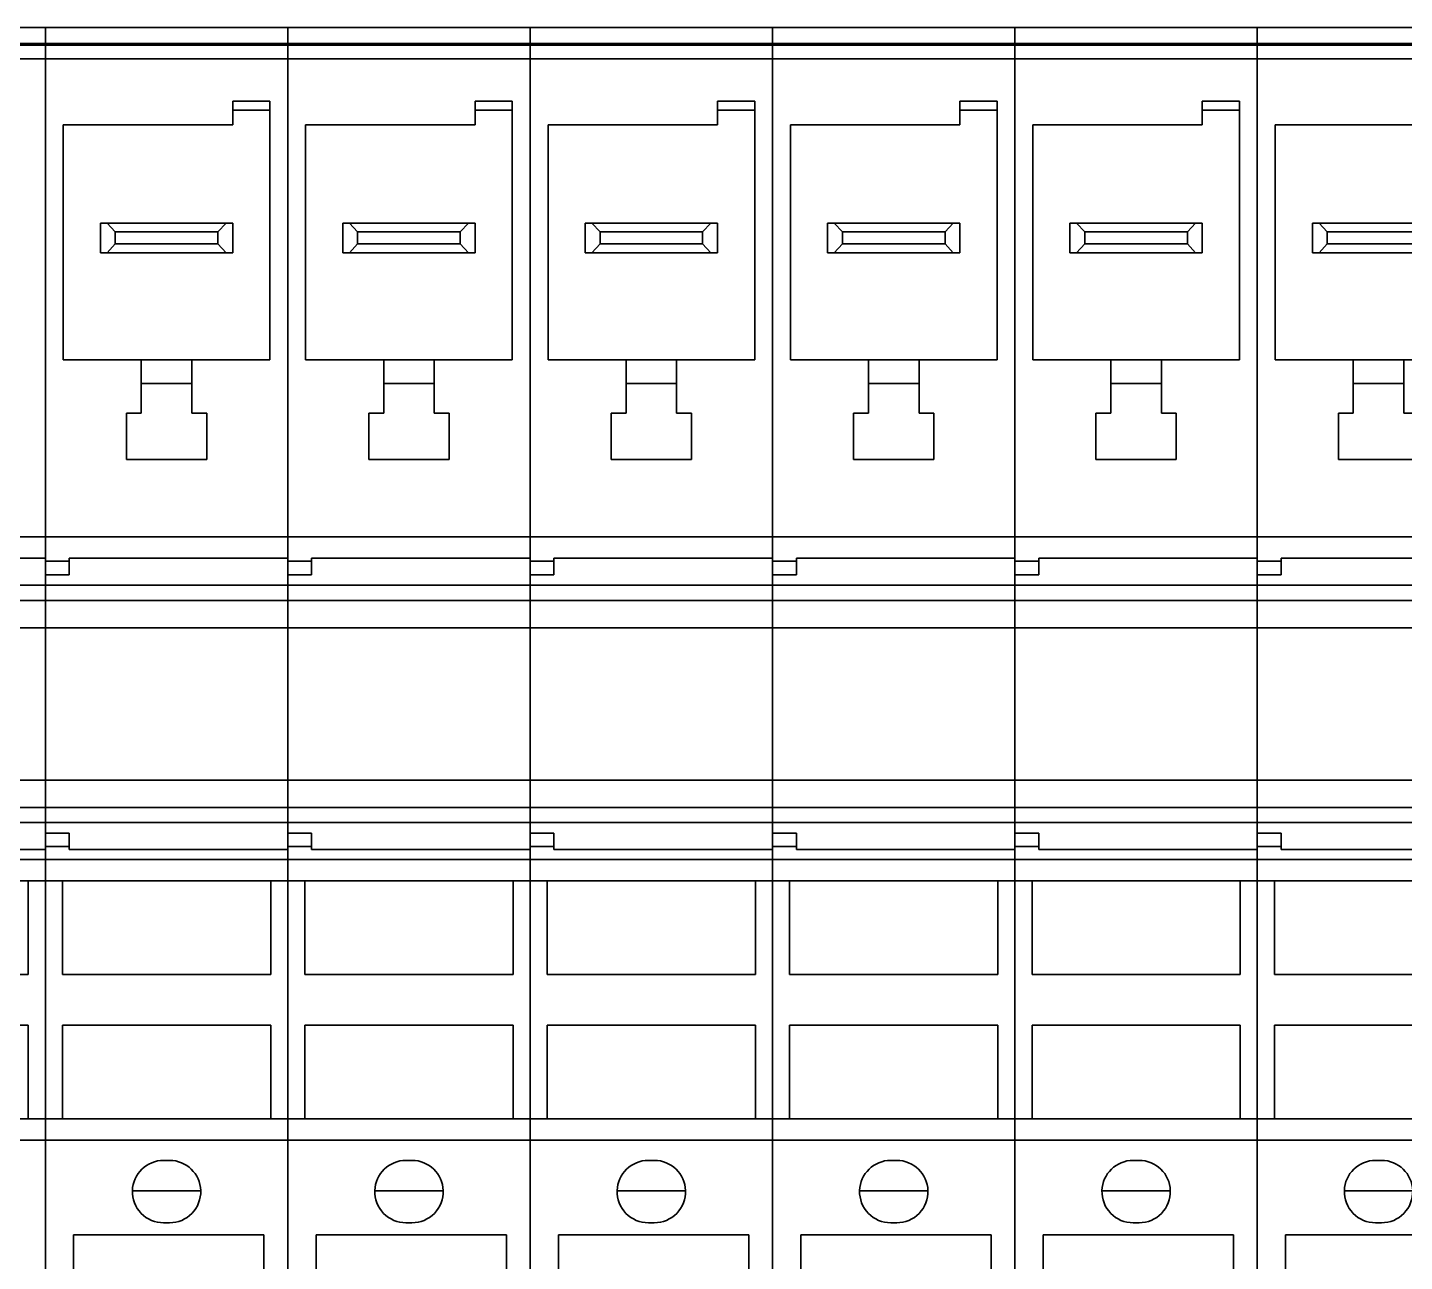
# Model space of a CAD drawing. Header units: millimetres. Extents: x 7 to 587, y 2 to 418.
# Drawn here: x 402.6 to 448.9, y 226.5 to 268 of the extents above; entities that cross this region are included whole.
import ezdxf

# ---------------------------------------------------------------- set-up
doc = ezdxf.new("R2010")
doc.units = ezdxf.units.MM
doc.layers.add('GR1_01', color=7, linetype='Continuous')

# ---------------------------------------------------------------- blocks, each defined once
blk = doc.blocks.new('BLKF126')
at = {"layer": 'GR1_01', "color": 3, "linetype": 'Continuous', "lineweight": 35}
for p, q in [((443.95, 267.458), (443.95, 268)), ((443.95, 268), (452.1, 268)), ((443.95, 267.455), (443.95, 267.458)), ((443.95, 267.458), (452.1, 267.458)), ((443.95, 267.455), (452.1, 267.455)), ((443.95, 267.447), (443.95, 267.455)), ((443.95, 267.405), (443.95, 267.447)), ((443.95, 266.948), (443.95, 267.405)), ((443.95, 267.405), (452.1, 267.405)), ((443.95, 266.125), (443.95, 266.948)), ((443.95, 266.948), (452.1, 266.948)), ((443.95, 265.864), (443.95, 266.125)), ((443.95, 265.864), (443.95, 257.5)), ((450.25, 264.725), (444.55, 264.725)), ((444.55, 264.725), (444.55, 256.825)), ((445.8, 261.425), (446.025, 261.425)), ((445.8, 260.425), (445.8, 261.425)), ((446.025, 261.425), (450.025, 261.425)), ((446.025, 261.425), (446.3, 261.125)), ((446.3, 260.725), (446.3, 261.125)), ((449.75, 261.125), (446.3, 261.125)), ((446.3, 260.725), (446.025, 260.425)), ((449.75, 260.725), (446.3, 260.725)), ((446.025, 260.425), (445.8, 260.425)), ((446.025, 260.425), (450.025, 260.425)), ((443.95, 257.5), (443.95, 256.2)), ((447.175, 256.825), (444.55, 256.825)), ((447.175, 256.025), (447.175, 256.825)), ((448.875, 256.825), (447.175, 256.825)), ((448.875, 256.025), (448.875, 256.825)), ((451.5, 256.825), (448.875, 256.825)), ((443.95, 256.2), (443.95, 250.875)), ((447.175, 256.025), (448.875, 256.025)), ((447.175, 255.025), (447.175, 256.025)), ((448.875, 255.025), (448.875, 256.025)), ((447.175, 255.025), (446.675, 255.025)), ((446.675, 255.025), (446.675, 253.475)), ((449.375, 255.025), (448.875, 255.025)), ((446.675, 253.475), (449.375, 253.475)), ((443.95, 250.049), (443.95, 250.875)), ((452.1, 250.875), (443.95, 250.875)), ((443.95, 250.049), (444.75, 250.049)), ((443.95, 249.593), (443.95, 250.049)), ((444.75, 250.15), (444.75, 250.049)), ((444.75, 250.15), (452.1, 250.15)), ((444.75, 250.049), (444.75, 249.593)), ((443.95, 249.24), (443.95, 249.593)), ((443.95, 249.593), (444.75, 249.593)), ((443.95, 248.728), (443.95, 249.24)), ((452.1, 249.24), (443.95, 249.24)), ((443.95, 248.728), (443.95, 247.816)), ((443.95, 248.728), (452.1, 248.728)), ((443.95, 247.816), (443.95, 242.684)), ((443.95, 247.816), (452.1, 247.816)), ((443.95, 242.684), (443.95, 242.075)), ((443.95, 242.684), (452.1, 242.684)), ((443.95, 242.075), (443.95, 241.772)), ((443.95, 241.772), (443.95, 241.26)), ((443.95, 241.772), (452.1, 241.772)), ((443.95, 241.26), (443.95, 240.907)), ((443.95, 241.26), (452.1, 241.26)), ((443.95, 240.907), (444.75, 240.907)), ((443.95, 240.907), (443.95, 240.451)), ((444.75, 240.907), (444.75, 240.451)), ((444.75, 240.451), (443.95, 240.451)), ((443.95, 240.018), (443.95, 240.451)), ((444.75, 240.451), (444.75, 240.35)), ((452.1, 240.35), (444.75, 240.35)), ((443.95, 240.018), (452.1, 240.018)), ((443.95, 240.018), (443.95, 239.3)), ((444.525, 239.3), (443.95, 239.3)), ((443.95, 239.3), (443.95, 231.3)), ((451.525, 239.3), (444.525, 239.3)), ((444.525, 239.3), (444.525, 236.15)), ((451.525, 236.15), (444.525, 236.15)), ((451.525, 234.45), (444.525, 234.45)), ((444.525, 234.45), (444.525, 231.3)), ((444.525, 231.3), (443.95, 231.3)), ((443.95, 230.582), (443.95, 231.3)), ((451.525, 231.3), (444.525, 231.3)), ((452.1, 230.582), (443.95, 230.582)), ((443.95, 225.952), (443.95, 230.582)), ((447.925, 229.9), (448.125, 229.9)), ((446.875, 228.881), (449.175, 228.881)), ((448.125, 227.8), (447.925, 227.8)), ((444.9, 227.4), (451.3, 227.4)), ((444.9, 225.2), (444.9, 227.4))]:
    blk.add_line(p, q, dxfattribs=at)
for centre, start, end in [((447.925, 228.85), 90, 178.284), ((448.125, 228.85), 1.716, 90), ((447.925, 228.85), 178.284, 270), ((448.125, 228.85), 270, 1.716)]:
    blk.add_arc(centre, 1.05, start, end, dxfattribs=at)
blk = doc.blocks.new('BLKF127')
at = {"layer": 'GR1_01', "color": 3, "linetype": 'Continuous', "lineweight": 35}
for p, q in [((435.8, 267.458), (435.8, 268)), ((435.8, 268), (443.95, 268)), ((443.95, 268), (443.95, 267.458)), ((435.8, 267.455), (435.8, 267.458)), ((435.8, 267.458), (443.95, 267.458)), ((435.8, 267.455), (443.95, 267.455)), ((435.8, 267.447), (435.8, 267.455)), ((435.8, 267.405), (435.8, 267.447)), ((435.8, 266.948), (435.8, 267.405)), ((435.8, 267.405), (443.95, 267.405)), ((443.95, 267.458), (443.95, 267.455)), ((443.95, 267.455), (443.95, 267.405)), ((443.95, 267.405), (443.95, 266.948)), ((435.8, 266.125), (435.8, 266.948)), ((435.8, 266.948), (443.95, 266.948)), ((443.95, 266.948), (443.95, 250.875)), ((435.8, 265.864), (435.8, 266.125)), ((435.8, 265.864), (435.8, 257.5)), ((443.35, 265.525), (442.1, 265.525)), ((442.1, 265.525), (442.1, 265.225)), ((443.35, 265.525), (443.35, 265.225)), ((443.35, 265.225), (442.1, 265.225)), ((442.1, 265.225), (442.1, 264.725)), ((443.35, 265.225), (443.35, 256.825)), ((442.1, 264.725), (436.4, 264.725)), ((436.4, 264.725), (436.4, 256.825)), ((437.65, 261.425), (437.875, 261.425)), ((437.65, 260.425), (437.65, 261.425)), ((437.875, 261.425), (441.875, 261.425)), ((437.875, 261.425), (438.15, 261.125)), ((438.15, 260.725), (438.15, 261.125)), ((441.6, 261.125), (438.15, 261.125)), ((441.875, 261.425), (441.6, 261.125)), ((441.6, 260.725), (441.6, 261.125)), ((441.875, 261.425), (442.1, 261.425)), ((442.1, 260.425), (442.1, 261.425)), ((438.15, 260.725), (437.875, 260.425)), ((441.6, 260.725), (438.15, 260.725)), ((441.6, 260.725), (441.875, 260.425)), ((437.875, 260.425), (437.65, 260.425)), ((437.875, 260.425), (441.875, 260.425)), ((441.875, 260.425), (442.1, 260.425)), ((435.8, 257.5), (435.8, 256.2)), ((439.025, 256.825), (436.4, 256.825)), ((439.025, 256.025), (439.025, 256.825)), ((440.725, 256.825), (439.025, 256.825)), ((440.725, 256.025), (440.725, 256.825)), ((443.35, 256.825), (440.725, 256.825)), ((435.8, 256.2), (435.8, 250.875)), ((439.025, 256.025), (440.725, 256.025)), ((439.025, 255.025), (439.025, 256.025)), ((440.725, 255.025), (440.725, 256.025)), ((439.025, 255.025), (438.525, 255.025)), ((438.525, 255.025), (438.525, 253.475)), ((441.225, 255.025), (440.725, 255.025)), ((441.225, 255.025), (441.225, 253.475)), ((438.525, 253.475), (441.225, 253.475)), ((435.8, 250.049), (435.8, 250.875)), ((443.95, 250.875), (435.8, 250.875)), ((443.95, 250.875), (443.95, 250.15)), ((435.8, 250.049), (436.6, 250.049)), ((435.8, 249.593), (435.8, 250.049)), ((436.6, 250.15), (436.6, 250.049)), ((436.6, 250.15), (443.95, 250.15)), ((436.6, 250.049), (436.6, 249.593)), ((443.95, 250.15), (443.95, 249.24)), ((435.8, 249.24), (435.8, 249.593)), ((435.8, 249.593), (436.6, 249.593)), ((435.8, 248.728), (435.8, 249.24)), ((443.95, 249.24), (435.8, 249.24)), ((443.95, 248.728), (443.95, 249.24)), ((435.8, 248.728), (435.8, 247.816)), ((435.8, 248.728), (443.95, 248.728)), ((443.95, 248.728), (443.95, 247.816)), ((435.8, 247.816), (435.8, 242.684)), ((435.8, 247.816), (443.95, 247.816)), ((443.95, 247.816), (443.95, 242.684)), ((435.8, 242.684), (435.8, 242.075)), ((435.8, 242.684), (443.95, 242.684)), ((443.95, 242.684), (443.95, 241.772)), ((435.8, 242.075), (435.8, 241.772)), ((435.8, 241.772), (435.8, 241.26)), ((435.8, 241.772), (443.95, 241.772)), ((443.95, 241.772), (443.95, 241.26)), ((435.8, 241.26), (435.8, 240.907)), ((435.8, 241.26), (443.95, 241.26)), ((443.95, 241.26), (443.95, 240.35)), ((435.8, 240.907), (436.6, 240.907)), ((435.8, 240.907), (435.8, 240.451)), ((436.6, 240.907), (436.6, 240.451)), ((436.6, 240.451), (435.8, 240.451)), ((435.8, 240.018), (435.8, 240.451)), ((436.6, 240.451), (436.6, 240.35)), ((443.95, 240.35), (436.6, 240.35)), ((443.95, 240.35), (443.95, 240.018)), ((435.8, 240.018), (443.95, 240.018)), ((435.8, 240.018), (435.8, 239.3)), ((443.95, 240.018), (443.95, 239.3)), ((436.375, 239.3), (435.8, 239.3)), ((435.8, 239.3), (435.8, 231.3)), ((443.375, 239.3), (436.375, 239.3)), ((436.375, 239.3), (436.375, 236.15)), ((443.375, 236.15), (443.375, 239.3)), ((443.95, 239.3), (443.375, 239.3)), ((443.95, 239.3), (443.95, 231.3)), ((443.375, 236.15), (436.375, 236.15)), ((443.375, 234.45), (436.375, 234.45)), ((436.375, 234.45), (436.375, 231.3)), ((443.375, 231.3), (443.375, 234.45)), ((436.375, 231.3), (435.8, 231.3)), ((435.8, 230.582), (435.8, 231.3)), ((443.375, 231.3), (436.375, 231.3)), ((443.95, 231.3), (443.375, 231.3)), ((443.95, 231.3), (443.95, 230.582)), ((443.95, 230.582), (435.8, 230.582)), ((435.8, 225.952), (435.8, 230.582)), ((443.95, 230.582), (443.95, 225.952)), ((439.775, 229.9), (439.975, 229.9)), ((438.725, 228.881), (441.025, 228.881)), ((439.975, 227.8), (439.775, 227.8)), ((436.75, 227.4), (443.15, 227.4)), ((436.75, 225.2), (436.75, 227.4)), ((443.15, 227.4), (443.15, 225.2))]:
    blk.add_line(p, q, dxfattribs=at)
for centre, start, end in [((439.775, 228.85), 90, 178.284), ((439.975, 228.85), 1.716, 90), ((439.775, 228.85), 178.284, 270), ((439.975, 228.85), 270, 1.716)]:
    blk.add_arc(centre, 1.05, start, end, dxfattribs=at)
blk = doc.blocks.new('BLKF128')
at = {"layer": 'GR1_01', "color": 3, "linetype": 'Continuous', "lineweight": 35}
for p, q in [((427.65, 267.458), (427.65, 268)), ((427.65, 268), (435.8, 268)), ((435.8, 268), (435.8, 267.458)), ((427.65, 267.455), (427.65, 267.458)), ((427.65, 267.458), (435.8, 267.458)), ((427.65, 267.455), (435.8, 267.455)), ((427.65, 267.447), (427.65, 267.455)), ((427.65, 267.405), (427.65, 267.447)), ((427.65, 266.948), (427.65, 267.405)), ((427.65, 267.405), (435.8, 267.405)), ((435.8, 267.458), (435.8, 267.455)), ((435.8, 267.455), (435.8, 267.405)), ((435.8, 267.405), (435.8, 266.948)), ((427.65, 266.125), (427.65, 266.948)), ((427.65, 266.948), (435.8, 266.948)), ((435.8, 266.948), (435.8, 250.875)), ((427.65, 265.864), (427.65, 266.125)), ((427.65, 265.864), (427.65, 257.5)), ((435.2, 265.525), (433.95, 265.525)), ((433.95, 265.525), (433.95, 265.225)), ((435.2, 265.525), (435.2, 265.225)), ((435.2, 265.225), (433.95, 265.225)), ((433.95, 265.225), (433.95, 264.725)), ((435.2, 265.225), (435.2, 256.825)), ((433.95, 264.725), (428.25, 264.725)), ((428.25, 264.725), (428.25, 256.825)), ((429.5, 261.425), (429.725, 261.425)), ((429.5, 260.425), (429.5, 261.425)), ((429.725, 261.425), (433.725, 261.425)), ((429.725, 261.425), (430, 261.125)), ((430, 260.725), (430, 261.125)), ((433.45, 261.125), (430, 261.125)), ((433.725, 261.425), (433.45, 261.125)), ((433.45, 260.725), (433.45, 261.125)), ((433.725, 261.425), (433.95, 261.425)), ((433.95, 260.425), (433.95, 261.425)), ((430, 260.725), (429.725, 260.425)), ((433.45, 260.725), (430, 260.725)), ((433.45, 260.725), (433.725, 260.425)), ((429.725, 260.425), (429.5, 260.425)), ((429.725, 260.425), (433.725, 260.425)), ((433.725, 260.425), (433.95, 260.425)), ((427.65, 257.5), (427.65, 256.2)), ((430.875, 256.825), (428.25, 256.825)), ((430.875, 256.025), (430.875, 256.825)), ((432.575, 256.825), (430.875, 256.825)), ((432.575, 256.025), (432.575, 256.825)), ((435.2, 256.825), (432.575, 256.825)), ((427.65, 256.2), (427.65, 250.875)), ((430.875, 256.025), (432.575, 256.025)), ((430.875, 255.025), (430.875, 256.025)), ((432.575, 255.025), (432.575, 256.025)), ((430.875, 255.025), (430.375, 255.025)), ((430.375, 255.025), (430.375, 253.475)), ((433.075, 255.025), (432.575, 255.025)), ((433.075, 255.025), (433.075, 253.475)), ((430.375, 253.475), (433.075, 253.475)), ((427.65, 250.049), (427.65, 250.875)), ((435.8, 250.875), (427.65, 250.875)), ((435.8, 250.875), (435.8, 250.15)), ((427.65, 250.049), (428.45, 250.049)), ((427.65, 249.593), (427.65, 250.049)), ((428.45, 250.15), (428.45, 250.049)), ((428.45, 250.15), (435.8, 250.15)), ((428.45, 250.049), (428.45, 249.593)), ((435.8, 250.15), (435.8, 249.24)), ((427.65, 249.24), (427.65, 249.593)), ((427.65, 249.593), (428.45, 249.593)), ((427.65, 248.728), (427.65, 249.24)), ((435.8, 249.24), (427.65, 249.24)), ((435.8, 248.728), (435.8, 249.24)), ((427.65, 248.728), (427.65, 247.816)), ((427.65, 248.728), (435.8, 248.728)), ((435.8, 248.728), (435.8, 247.816)), ((427.65, 247.816), (427.65, 242.684)), ((427.65, 247.816), (435.8, 247.816)), ((435.8, 247.816), (435.8, 242.684)), ((427.65, 242.684), (427.65, 242.075)), ((427.65, 242.684), (435.8, 242.684)), ((435.8, 242.684), (435.8, 241.772)), ((427.65, 242.075), (427.65, 241.772)), ((427.65, 241.772), (427.65, 241.26)), ((427.65, 241.772), (435.8, 241.772)), ((435.8, 241.772), (435.8, 241.26)), ((427.65, 241.26), (427.65, 240.907)), ((427.65, 241.26), (435.8, 241.26)), ((435.8, 241.26), (435.8, 240.35)), ((427.65, 240.907), (428.45, 240.907)), ((427.65, 240.907), (427.65, 240.451)), ((428.45, 240.907), (428.45, 240.451)), ((428.45, 240.451), (427.65, 240.451)), ((427.65, 240.018), (427.65, 240.451)), ((428.45, 240.451), (428.45, 240.35)), ((435.8, 240.35), (428.45, 240.35)), ((435.8, 240.35), (435.8, 240.018)), ((427.65, 240.018), (435.8, 240.018)), ((427.65, 240.018), (427.65, 239.3)), ((435.8, 240.018), (435.8, 239.3)), ((428.225, 239.3), (427.65, 239.3)), ((427.65, 239.3), (427.65, 231.3)), ((435.225, 239.3), (428.225, 239.3)), ((428.225, 239.3), (428.225, 236.15)), ((435.225, 236.15), (435.225, 239.3)), ((435.8, 239.3), (435.225, 239.3)), ((435.8, 239.3), (435.8, 231.3)), ((435.225, 236.15), (428.225, 236.15)), ((435.225, 234.45), (428.225, 234.45)), ((428.225, 234.45), (428.225, 231.3)), ((435.225, 231.3), (435.225, 234.45)), ((428.225, 231.3), (427.65, 231.3)), ((427.65, 230.582), (427.65, 231.3)), ((435.225, 231.3), (428.225, 231.3)), ((435.8, 231.3), (435.225, 231.3)), ((435.8, 231.3), (435.8, 230.582)), ((435.8, 230.582), (427.65, 230.582)), ((427.65, 225.952), (427.65, 230.582)), ((435.8, 230.582), (435.8, 225.952)), ((431.625, 229.9), (431.825, 229.9)), ((430.575, 228.881), (432.875, 228.881)), ((431.825, 227.8), (431.625, 227.8)), ((428.6, 227.4), (435, 227.4)), ((428.6, 225.2), (428.6, 227.4)), ((435, 227.4), (435, 225.2))]:
    blk.add_line(p, q, dxfattribs=at)
for centre, start, end in [((431.625, 228.85), 90, 178.284), ((431.825, 228.85), 1.716, 90), ((431.625, 228.85), 178.284, 270), ((431.825, 228.85), 270, 1.716)]:
    blk.add_arc(centre, 1.05, start, end, dxfattribs=at)
blk = doc.blocks.new('BLKF129')
at = {"layer": 'GR1_01', "color": 3, "linetype": 'Continuous', "lineweight": 35}
for p, q in [((419.5, 267.458), (419.5, 268)), ((419.5, 268), (427.65, 268)), ((427.65, 268), (427.65, 267.458)), ((419.5, 267.455), (419.5, 267.458)), ((419.5, 267.458), (427.65, 267.458)), ((419.5, 267.455), (427.65, 267.455)), ((419.5, 267.447), (419.5, 267.455)), ((419.5, 267.405), (419.5, 267.447)), ((419.5, 266.948), (419.5, 267.405)), ((419.5, 267.405), (427.65, 267.405)), ((427.65, 267.458), (427.65, 267.455)), ((427.65, 267.455), (427.65, 267.405)), ((427.65, 267.405), (427.65, 266.948)), ((419.5, 266.125), (419.5, 266.948)), ((419.5, 266.948), (427.65, 266.948)), ((427.65, 266.948), (427.65, 250.875)), ((419.5, 265.864), (419.5, 266.125)), ((419.5, 265.864), (419.5, 257.5)), ((427.05, 265.525), (425.8, 265.525)), ((425.8, 265.525), (425.8, 265.225)), ((427.05, 265.525), (427.05, 265.225)), ((427.05, 265.225), (425.8, 265.225)), ((425.8, 265.225), (425.8, 264.725)), ((427.05, 265.225), (427.05, 256.825)), ((425.8, 264.725), (420.1, 264.725)), ((420.1, 264.725), (420.1, 256.825)), ((421.35, 261.425), (421.575, 261.425)), ((421.35, 260.425), (421.35, 261.425)), ((421.575, 261.425), (425.575, 261.425)), ((421.575, 261.425), (421.85, 261.125)), ((421.85, 260.725), (421.85, 261.125)), ((425.3, 261.125), (421.85, 261.125)), ((425.575, 261.425), (425.3, 261.125)), ((425.3, 260.725), (425.3, 261.125)), ((425.575, 261.425), (425.8, 261.425)), ((425.8, 260.425), (425.8, 261.425)), ((421.85, 260.725), (421.575, 260.425)), ((425.3, 260.725), (421.85, 260.725)), ((425.3, 260.725), (425.575, 260.425)), ((421.575, 260.425), (421.35, 260.425)), ((421.575, 260.425), (425.575, 260.425)), ((425.575, 260.425), (425.8, 260.425)), ((419.5, 257.5), (419.5, 256.2)), ((422.725, 256.825), (420.1, 256.825)), ((422.725, 256.025), (422.725, 256.825)), ((424.425, 256.825), (422.725, 256.825)), ((424.425, 256.025), (424.425, 256.825)), ((427.05, 256.825), (424.425, 256.825)), ((419.5, 256.2), (419.5, 250.875)), ((422.725, 256.025), (424.425, 256.025)), ((422.725, 255.025), (422.725, 256.025)), ((424.425, 255.025), (424.425, 256.025)), ((422.725, 255.025), (422.225, 255.025)), ((422.225, 255.025), (422.225, 253.475)), ((424.925, 255.025), (424.425, 255.025)), ((424.925, 255.025), (424.925, 253.475)), ((422.225, 253.475), (424.925, 253.475)), ((419.5, 250.049), (419.5, 250.875)), ((427.65, 250.875), (419.5, 250.875)), ((427.65, 250.875), (427.65, 250.15)), ((419.5, 250.049), (420.3, 250.049)), ((419.5, 249.593), (419.5, 250.049)), ((420.3, 250.15), (420.3, 250.049)), ((420.3, 250.15), (427.65, 250.15)), ((420.3, 250.049), (420.3, 249.593)), ((427.65, 250.15), (427.65, 249.24)), ((419.5, 249.24), (419.5, 249.593)), ((419.5, 249.593), (420.3, 249.593)), ((419.5, 248.728), (419.5, 249.24)), ((427.65, 249.24), (419.5, 249.24)), ((427.65, 248.728), (427.65, 249.24)), ((419.5, 248.728), (419.5, 247.816)), ((419.5, 248.728), (427.65, 248.728)), ((427.65, 248.728), (427.65, 247.816)), ((419.5, 247.816), (419.5, 242.684)), ((419.5, 247.816), (427.65, 247.816)), ((427.65, 247.816), (427.65, 242.684)), ((419.5, 242.684), (419.5, 242.075)), ((419.5, 242.684), (427.65, 242.684)), ((427.65, 242.684), (427.65, 241.772)), ((419.5, 242.075), (419.5, 241.772)), ((419.5, 241.772), (419.5, 241.26)), ((419.5, 241.772), (427.65, 241.772)), ((427.65, 241.772), (427.65, 241.26)), ((419.5, 241.26), (419.5, 240.907)), ((419.5, 241.26), (427.65, 241.26)), ((427.65, 241.26), (427.65, 240.35)), ((419.5, 240.907), (420.3, 240.907)), ((419.5, 240.907), (419.5, 240.451)), ((420.3, 240.907), (420.3, 240.451)), ((420.3, 240.451), (419.5, 240.451)), ((419.5, 240.018), (419.5, 240.451)), ((420.3, 240.451), (420.3, 240.35)), ((427.65, 240.35), (420.3, 240.35)), ((427.65, 240.35), (427.65, 240.018)), ((419.5, 240.018), (427.65, 240.018)), ((419.5, 240.018), (419.5, 239.3)), ((427.65, 240.018), (427.65, 239.3)), ((420.075, 239.3), (419.5, 239.3)), ((419.5, 239.3), (419.5, 231.3)), ((427.075, 239.3), (420.075, 239.3)), ((420.075, 239.3), (420.075, 236.15)), ((427.075, 236.15), (427.075, 239.3)), ((427.65, 239.3), (427.075, 239.3)), ((427.65, 239.3), (427.65, 231.3)), ((427.075, 236.15), (420.075, 236.15)), ((427.075, 234.45), (420.075, 234.45)), ((420.075, 234.45), (420.075, 231.3)), ((427.075, 231.3), (427.075, 234.45)), ((420.075, 231.3), (419.5, 231.3)), ((419.5, 230.582), (419.5, 231.3)), ((427.075, 231.3), (420.075, 231.3)), ((427.65, 231.3), (427.075, 231.3)), ((427.65, 231.3), (427.65, 230.582)), ((427.65, 230.582), (419.5, 230.582)), ((419.5, 225.952), (419.5, 230.582)), ((427.65, 230.582), (427.65, 225.952)), ((423.475, 229.9), (423.675, 229.9)), ((422.425, 228.881), (424.725, 228.881)), ((423.675, 227.8), (423.475, 227.8)), ((420.45, 227.4), (426.85, 227.4)), ((420.45, 225.2), (420.45, 227.4)), ((426.85, 227.4), (426.85, 225.2))]:
    blk.add_line(p, q, dxfattribs=at)
for centre, start, end in [((423.475, 228.85), 90, 178.284), ((423.675, 228.85), 1.716, 90), ((423.475, 228.85), 178.284, 270), ((423.675, 228.85), 270, 1.716)]:
    blk.add_arc(centre, 1.05, start, end, dxfattribs=at)
blk = doc.blocks.new('BLKF130')
at = {"layer": 'GR1_01', "color": 3, "linetype": 'Continuous', "lineweight": 35}
for p, q in [((411.35, 267.458), (411.35, 268)), ((411.35, 268), (419.5, 268)), ((419.5, 268), (419.5, 267.458)), ((411.35, 267.455), (411.35, 267.458)), ((411.35, 267.458), (419.5, 267.458)), ((411.35, 267.455), (419.5, 267.455)), ((411.35, 267.447), (411.35, 267.455)), ((411.35, 267.405), (411.35, 267.447)), ((411.35, 266.948), (411.35, 267.405)), ((411.35, 267.405), (419.5, 267.405)), ((419.5, 267.458), (419.5, 267.455)), ((419.5, 267.455), (419.5, 267.405)), ((419.5, 267.405), (419.5, 266.948)), ((411.35, 266.125), (411.35, 266.948)), ((411.35, 266.948), (419.5, 266.948)), ((419.5, 266.948), (419.5, 250.875)), ((411.35, 265.864), (411.35, 266.125)), ((411.35, 265.864), (411.35, 257.5)), ((418.9, 265.525), (417.65, 265.525)), ((417.65, 265.525), (417.65, 265.225)), ((418.9, 265.525), (418.9, 265.225)), ((418.9, 265.225), (417.65, 265.225)), ((417.65, 265.225), (417.65, 264.725)), ((418.9, 265.225), (418.9, 256.825)), ((417.65, 264.725), (411.95, 264.725)), ((411.95, 264.725), (411.95, 256.825)), ((413.2, 261.425), (413.425, 261.425)), ((413.2, 260.425), (413.2, 261.425)), ((413.425, 261.425), (417.425, 261.425)), ((413.425, 261.425), (413.7, 261.125)), ((413.7, 260.725), (413.7, 261.125)), ((417.15, 261.125), (413.7, 261.125)), ((417.425, 261.425), (417.15, 261.125)), ((417.15, 260.725), (417.15, 261.125)), ((417.425, 261.425), (417.65, 261.425)), ((417.65, 260.425), (417.65, 261.425)), ((413.7, 260.725), (413.425, 260.425)), ((417.15, 260.725), (413.7, 260.725)), ((417.15, 260.725), (417.425, 260.425)), ((413.425, 260.425), (413.2, 260.425)), ((413.425, 260.425), (417.425, 260.425)), ((417.425, 260.425), (417.65, 260.425)), ((411.35, 257.5), (411.35, 256.2)), ((414.575, 256.825), (411.95, 256.825)), ((414.575, 256.025), (414.575, 256.825)), ((416.275, 256.825), (414.575, 256.825)), ((416.275, 256.025), (416.275, 256.825)), ((418.9, 256.825), (416.275, 256.825)), ((411.35, 256.2), (411.35, 250.875)), ((414.575, 256.025), (416.275, 256.025)), ((414.575, 255.025), (414.575, 256.025)), ((416.275, 255.025), (416.275, 256.025)), ((414.575, 255.025), (414.075, 255.025)), ((414.075, 255.025), (414.075, 253.475)), ((416.775, 255.025), (416.275, 255.025)), ((416.775, 255.025), (416.775, 253.475)), ((414.075, 253.475), (416.775, 253.475)), ((411.35, 250.049), (411.35, 250.875)), ((419.5, 250.875), (411.35, 250.875)), ((419.5, 250.875), (419.5, 250.15)), ((411.35, 250.049), (412.15, 250.049)), ((411.35, 249.593), (411.35, 250.049)), ((412.15, 250.15), (412.15, 250.049)), ((412.15, 250.15), (419.5, 250.15)), ((412.15, 250.049), (412.15, 249.593)), ((419.5, 250.15), (419.5, 249.24)), ((411.35, 249.24), (411.35, 249.593)), ((411.35, 249.593), (412.15, 249.593)), ((411.35, 248.728), (411.35, 249.24)), ((419.5, 249.24), (411.35, 249.24)), ((419.5, 248.728), (419.5, 249.24)), ((411.35, 248.728), (411.35, 247.816)), ((411.35, 248.728), (419.5, 248.728)), ((419.5, 248.728), (419.5, 247.816)), ((411.35, 247.816), (411.35, 242.684)), ((411.35, 247.816), (419.5, 247.816)), ((419.5, 247.816), (419.5, 242.684)), ((411.35, 242.684), (411.35, 242.075)), ((411.35, 242.684), (419.5, 242.684)), ((419.5, 242.684), (419.5, 241.772)), ((411.35, 242.075), (411.35, 241.772)), ((411.35, 241.772), (411.35, 241.26)), ((411.35, 241.772), (419.5, 241.772)), ((419.5, 241.772), (419.5, 241.26)), ((411.35, 241.26), (411.35, 240.907)), ((411.35, 241.26), (419.5, 241.26)), ((419.5, 241.26), (419.5, 240.35)), ((411.35, 240.907), (412.15, 240.907)), ((411.35, 240.907), (411.35, 240.451)), ((412.15, 240.907), (412.15, 240.451)), ((412.15, 240.451), (411.35, 240.451)), ((411.35, 240.018), (411.35, 240.451)), ((412.15, 240.451), (412.15, 240.35)), ((419.5, 240.35), (412.15, 240.35)), ((419.5, 240.35), (419.5, 240.018)), ((411.35, 240.018), (419.5, 240.018)), ((411.35, 240.018), (411.35, 239.3)), ((419.5, 240.018), (419.5, 239.3)), ((411.925, 239.3), (411.35, 239.3)), ((411.35, 239.3), (411.35, 231.3)), ((418.925, 239.3), (411.925, 239.3)), ((411.925, 239.3), (411.925, 236.15)), ((418.925, 236.15), (418.925, 239.3)), ((419.5, 239.3), (418.925, 239.3)), ((419.5, 239.3), (419.5, 231.3)), ((418.925, 236.15), (411.925, 236.15)), ((418.925, 234.45), (411.925, 234.45)), ((411.925, 234.45), (411.925, 231.3)), ((418.925, 231.3), (418.925, 234.45)), ((411.925, 231.3), (411.35, 231.3)), ((411.35, 230.582), (411.35, 231.3)), ((418.925, 231.3), (411.925, 231.3)), ((419.5, 231.3), (418.925, 231.3)), ((419.5, 231.3), (419.5, 230.582)), ((419.5, 230.582), (411.35, 230.582)), ((411.35, 225.952), (411.35, 230.582)), ((419.5, 230.582), (419.5, 225.952)), ((415.325, 229.9), (415.525, 229.9)), ((414.275, 228.881), (416.575, 228.881)), ((415.525, 227.8), (415.325, 227.8)), ((412.3, 227.4), (418.7, 227.4)), ((412.3, 225.2), (412.3, 227.4)), ((418.7, 227.4), (418.7, 225.2))]:
    blk.add_line(p, q, dxfattribs=at)
for centre, start, end in [((415.325, 228.85), 90, 178.284), ((415.525, 228.85), 1.716, 90), ((415.325, 228.85), 178.284, 270), ((415.525, 228.85), 270, 1.716)]:
    blk.add_arc(centre, 1.05, start, end, dxfattribs=at)
blk = doc.blocks.new('BLKF132')
at = {"layer": 'GR1_01', "color": 3, "linetype": 'Continuous', "lineweight": 35}
for p, q in [((403.2, 267.458), (403.2, 268)), ((403.2, 268), (411.35, 268)), ((411.35, 268), (411.35, 267.458)), ((403.2, 267.455), (403.2, 267.458)), ((403.2, 267.458), (411.35, 267.458)), ((403.2, 267.455), (411.35, 267.455)), ((403.2, 267.447), (403.2, 267.455)), ((403.2, 267.405), (403.2, 267.447)), ((403.2, 266.948), (403.2, 267.405)), ((403.2, 267.405), (411.35, 267.405)), ((411.35, 267.458), (411.35, 267.455)), ((411.35, 267.455), (411.35, 267.405)), ((411.35, 267.405), (411.35, 266.948)), ((403.2, 266.125), (403.2, 266.948)), ((403.2, 266.948), (411.35, 266.948)), ((411.35, 266.948), (411.35, 250.875)), ((403.2, 265.864), (403.2, 266.125)), ((403.2, 265.864), (403.2, 257.5)), ((410.75, 265.525), (409.5, 265.525)), ((409.5, 265.525), (409.5, 265.225)), ((410.75, 265.525), (410.75, 265.225)), ((410.75, 265.225), (409.5, 265.225)), ((409.5, 265.225), (409.5, 264.725)), ((410.75, 265.225), (410.75, 256.825)), ((409.5, 264.725), (403.8, 264.725)), ((403.8, 264.725), (403.8, 256.825)), ((405.05, 261.425), (405.275, 261.425)), ((405.05, 260.425), (405.05, 261.425)), ((405.275, 261.425), (409.275, 261.425)), ((405.275, 261.425), (405.55, 261.125)), ((405.55, 260.725), (405.55, 261.125)), ((409, 261.125), (405.55, 261.125)), ((409.275, 261.425), (409, 261.125)), ((409, 260.725), (409, 261.125)), ((409.275, 261.425), (409.5, 261.425)), ((409.5, 260.425), (409.5, 261.425)), ((405.55, 260.725), (405.275, 260.425)), ((409, 260.725), (405.55, 260.725)), ((409, 260.725), (409.275, 260.425)), ((405.275, 260.425), (405.05, 260.425)), ((405.275, 260.425), (409.275, 260.425)), ((409.275, 260.425), (409.5, 260.425)), ((403.2, 257.5), (403.2, 256.2)), ((406.425, 256.825), (403.8, 256.825)), ((406.425, 256.025), (406.425, 256.825)), ((408.125, 256.825), (406.425, 256.825)), ((408.125, 256.025), (408.125, 256.825)), ((410.75, 256.825), (408.125, 256.825)), ((403.2, 256.2), (403.2, 250.875)), ((406.425, 256.025), (408.125, 256.025)), ((406.425, 255.025), (406.425, 256.025)), ((408.125, 255.025), (408.125, 256.025)), ((406.425, 255.025), (405.925, 255.025)), ((405.925, 255.025), (405.925, 253.475)), ((408.625, 255.025), (408.125, 255.025)), ((408.625, 255.025), (408.625, 253.475)), ((405.925, 253.475), (408.625, 253.475)), ((403.2, 250.049), (403.2, 250.875)), ((411.35, 250.875), (403.2, 250.875)), ((411.35, 250.875), (411.35, 250.15)), ((403.2, 250.049), (404, 250.049)), ((403.2, 249.593), (403.2, 250.049)), ((404, 250.15), (404, 250.049)), ((404, 250.15), (411.35, 250.15)), ((404, 250.049), (404, 249.593)), ((411.35, 250.15), (411.35, 249.24)), ((403.2, 249.24), (403.2, 249.593)), ((403.2, 249.593), (404, 249.593)), ((403.2, 248.728), (403.2, 249.24)), ((411.35, 249.24), (403.2, 249.24)), ((411.35, 248.728), (411.35, 249.24)), ((403.2, 248.728), (403.2, 247.816)), ((403.2, 248.728), (411.35, 248.728)), ((411.35, 248.728), (411.35, 247.816)), ((403.2, 247.816), (403.2, 242.684)), ((403.2, 247.816), (411.35, 247.816)), ((411.35, 247.816), (411.35, 242.684)), ((403.2, 242.684), (403.2, 242.075)), ((403.2, 242.684), (411.35, 242.684)), ((411.35, 242.684), (411.35, 241.772)), ((403.2, 242.075), (403.2, 241.772)), ((403.2, 241.772), (403.2, 241.26)), ((403.2, 241.772), (411.35, 241.772)), ((411.35, 241.772), (411.35, 241.26)), ((403.2, 241.26), (403.2, 240.907)), ((403.2, 241.26), (411.35, 241.26)), ((411.35, 241.26), (411.35, 240.35)), ((403.2, 240.907), (404, 240.907)), ((403.2, 240.907), (403.2, 240.451)), ((404, 240.907), (404, 240.451)), ((404, 240.451), (403.2, 240.451)), ((403.2, 240.018), (403.2, 240.451)), ((404, 240.451), (404, 240.35)), ((411.35, 240.35), (404, 240.35)), ((411.35, 240.35), (411.35, 240.018)), ((403.2, 240.018), (411.35, 240.018)), ((403.2, 240.018), (403.2, 239.3)), ((411.35, 240.018), (411.35, 239.3)), ((403.775, 239.3), (403.2, 239.3)), ((403.2, 239.3), (403.2, 231.3)), ((410.775, 239.3), (403.775, 239.3)), ((403.775, 239.3), (403.775, 236.15)), ((410.775, 236.15), (410.775, 239.3)), ((411.35, 239.3), (410.775, 239.3)), ((411.35, 239.3), (411.35, 231.3)), ((410.775, 236.15), (403.775, 236.15)), ((410.775, 234.45), (403.775, 234.45)), ((403.775, 234.45), (403.775, 231.3)), ((410.775, 231.3), (410.775, 234.45)), ((403.775, 231.3), (403.2, 231.3)), ((403.2, 230.582), (403.2, 231.3)), ((410.775, 231.3), (403.775, 231.3)), ((411.35, 231.3), (410.775, 231.3)), ((411.35, 231.3), (411.35, 230.582)), ((411.35, 230.582), (403.2, 230.582)), ((403.2, 225.952), (403.2, 230.582)), ((411.35, 230.582), (411.35, 225.952)), ((407.175, 229.9), (407.375, 229.9)), ((406.125, 228.881), (408.425, 228.881)), ((407.375, 227.8), (407.175, 227.8)), ((404.15, 227.4), (410.55, 227.4)), ((404.15, 225.2), (404.15, 227.4)), ((410.55, 227.4), (410.55, 225.2))]:
    blk.add_line(p, q, dxfattribs=at)
for centre, start, end in [((407.175, 228.85), 90, 178.284), ((407.375, 228.85), 1.716, 90), ((407.175, 228.85), 178.284, 270), ((407.375, 228.85), 270, 1.716)]:
    blk.add_arc(centre, 1.05, start, end, dxfattribs=at)
blk = doc.blocks.new('BLKF133')
at = {"layer": 'GR1_01', "color": 3, "linetype": 'Continuous', "lineweight": 35}
for p, q in [((395.05, 268), (403.2, 268)), ((403.2, 268), (403.2, 267.458)), ((395.05, 267.458), (403.2, 267.458)), ((395.05, 267.455), (403.2, 267.455)), ((395.05, 267.405), (403.2, 267.405)), ((403.2, 267.458), (403.2, 267.455)), ((403.2, 267.455), (403.2, 267.405)), ((403.2, 267.405), (403.2, 266.948)), ((395.05, 266.948), (403.2, 266.948)), ((403.2, 266.948), (403.2, 250.875)), ((403.2, 250.875), (395.05, 250.875)), ((403.2, 250.875), (403.2, 250.15)), ((395.85, 250.15), (403.2, 250.15)), ((403.2, 250.15), (403.2, 249.24)), ((403.2, 249.24), (395.05, 249.24)), ((403.2, 248.728), (403.2, 249.24)), ((395.05, 248.728), (403.2, 248.728)), ((403.2, 248.728), (403.2, 247.816)), ((395.05, 247.816), (403.2, 247.816)), ((403.2, 247.816), (403.2, 242.684)), ((395.05, 242.684), (403.2, 242.684)), ((403.2, 242.684), (403.2, 241.772)), ((395.05, 241.772), (403.2, 241.772)), ((403.2, 241.772), (403.2, 241.26)), ((395.05, 241.26), (403.2, 241.26)), ((403.2, 241.26), (403.2, 240.35)), ((403.2, 240.35), (395.85, 240.35)), ((403.2, 240.35), (403.2, 240.018)), ((395.05, 240.018), (403.2, 240.018)), ((403.2, 240.018), (403.2, 239.3)), ((402.625, 239.3), (395.625, 239.3)), ((402.625, 236.15), (402.625, 239.3)), ((403.2, 239.3), (402.625, 239.3)), ((403.2, 239.3), (403.2, 231.3)), ((402.625, 236.15), (395.625, 236.15)), ((402.625, 234.45), (395.625, 234.45)), ((402.625, 231.3), (402.625, 234.45)), ((402.625, 231.3), (395.625, 231.3)), ((403.2, 231.3), (402.625, 231.3)), ((403.2, 231.3), (403.2, 230.582)), ((403.2, 230.582), (395.05, 230.582)), ((403.2, 230.582), (403.2, 225.952))]:
    blk.add_line(p, q, dxfattribs=at)
blk = doc.blocks.new('BLKF063')
at = {"layer": 'GR1_01', "color": 3, "linetype": 'Continuous', "lineweight": 35}
for name in ['BLKF133', 'BLKF132', 'BLKF130', 'BLKF129', 'BLKF128', 'BLKF127', 'BLKF126']:
    blk.add_blockref(name, (0, 0), dxfattribs=at)

msp = doc.modelspace()

# ---------------------------------------------------------------- block references
at = {"layer": 'GR1_01', "color": 3, "linetype": 'Continuous', "lineweight": 35}
msp.add_blockref('BLKF063', (0, 0), dxfattribs=at)

doc.saveas('drawing.dxf')
